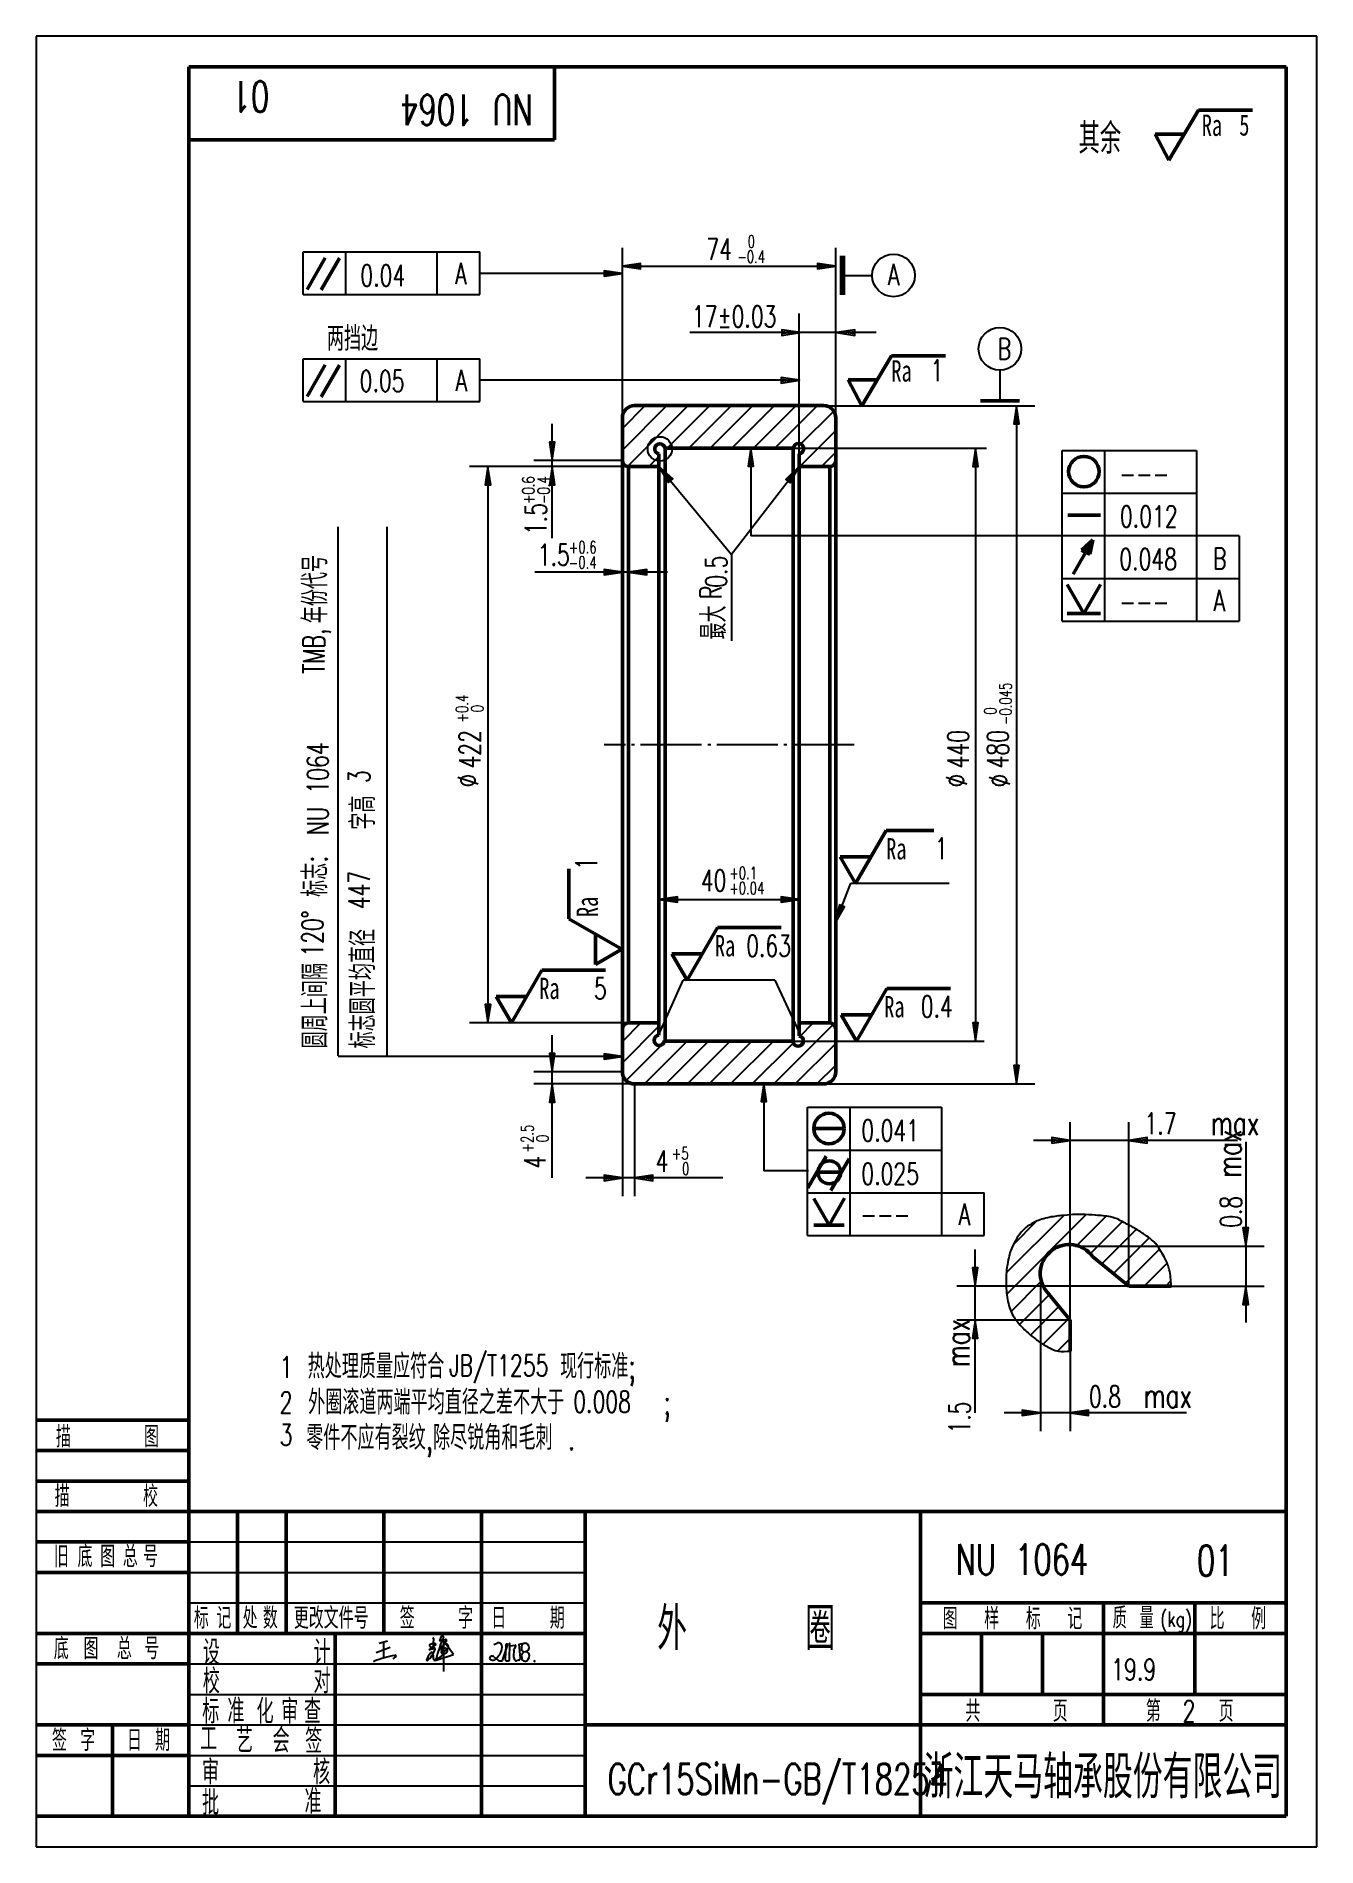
# Model space of a CAD drawing. Extents: x 0 to 210, y 0 to 297.
import ezdxf
from ezdxf.enums import TextEntityAlignment as Align

# ---------------------------------------------------------------- set-up
doc = ezdxf.new("R2010")
doc.units = 0
doc.header["$MEASUREMENT"] = 0
doc.linetypes.add('CENTER', pattern=[12.5, 10, -1, 0.5, -1])
doc.layers.get('0').update_dxf_attribs({"linetype": 'CONTINUOUS'})
doc.layers.get('DEFPOINTS').update_dxf_attribs({"linetype": 'CONTINUOUS'})
doc.layers.add('1', color=7, linetype='CONTINUOUS', lineweight=50)
doc.layers.add('粗实线', color=7, linetype='CONTINUOUS', lineweight=50)
for name, color, linetype in [('2', 7, 'CONTINUOUS'), ('3', 7, 'CENTER'), ('90', 7, 'CONTINUOUS'), ('文字', 7, 'CONTINUOUS')]:
    doc.layers.add(name, color=color, linetype=linetype)
doc.styles.add('HZ', font='txt.shx', dxfattribs={"width": 0.7, "bigfont": 'HZTXT.shx'})
doc.dimstyles.get("Standard").update_dxf_attribs({"dimtxt": 0.18, "dimasz": 0.18, "dimexe": 0.18, "dimexo": 0.0625, "dimgap": 0.09, "dimtad": 0, "dimtih": 1, "dimtoh": 1, "dimdec": 4, "dimzin": 0, "dimdsep": 46, "dimtxsty": 'Standard', "dimcen": 0.09, "dimadec": 0, "dimazin": 0, "dimtfac": 1, "dimtdec": 4, "dimtofl": 0, "dimtmove": 0, "dimatfit": 3, "dimfxl": 0, "dimtolj": 1, "dimtzin": 0, "dimarcsym": 0})

# ---------------------------------------------------------------- blocks, each defined once
blk = doc.blocks.new('BLK', base_point=(1, 0))
for points in [[(0, 0), (1, 0), (0, 0.15), (0, -0.15), (1, 0)], [(0, 0.07), (0.5, 0), (0, -0.07)]]:
    blk.add_lwpolyline(points)
blk = doc.blocks.new('*D3')
at = {"color": 0, "linetype": 'ByBlock'}
for p, q in [((96.12, 234.4), (96.12, 262.27)), ((131.12, 234.4), (131.12, 262.27)), ((99.12, 259.27), (128.12, 259.27))]:
    blk.add_line(p, q, dxfattribs=at)
at = {"layer": 'DEFPOINTS', "color": 0, "linetype": 'ByBlock'}
for p in [(131.12, 259.27), (96.12, 234.4), (131.12, 234.4)]:
    blk.add_point(p, dxfattribs=at)
at = {"color": 0, "linetype": 'ByBlock', "xscale": 3, "yscale": 3, "zscale": 3, "rotation": 180}
blk.add_blockref('BLK', (96.12, 259.27), dxfattribs=at)
at = {"color": 0, "linetype": 'ByBlock', "xscale": 3, "yscale": 3, "zscale": 3}
blk.add_blockref('BLK', (131.12, 259.27), dxfattribs=at)
blk = doc.blocks.new('*D2')
at = {"color": 0, "linetype": 'ByBlock'}
for p, q in [((129.12, 249.78), (163.75, 249.78)), ((160.75, 246.78), (160.75, 141.52)), ((129.12, 138.52), (163.75, 138.52))]:
    blk.add_line(p, q, dxfattribs=at)
at = {"layer": 'DEFPOINTS', "color": 0, "linetype": 'ByBlock'}
for p in [(129.12, 249.78), (129.12, 138.52), (160.75, 138.52)]:
    blk.add_point(p, dxfattribs=at)
at = {"color": 0, "linetype": 'ByBlock', "xscale": 3, "yscale": 3, "zscale": 3}
for p, rotation in [((160.75, 249.78), 90), ((160.75, 138.52), 270)]:
    blk.add_blockref('BLK', p, dxfattribs=dict(at, rotation=rotation))
blk = doc.blocks.new('*X1')
at = {"color": 0}
for p, q in [((164.7, 108.14), (174.15, 117.58)), ((164.76, 104.65), (177.82, 117.71)), ((165.91, 112.88), (169.67, 116.64)), ((176.26, 112.62), (181.09, 117.45)), ((178.47, 111.3), (183.74, 116.56)), ((180.34, 109.63), (186.03, 115.32)), ((182.28, 108.04), (188.14, 113.89)), ((184.23, 106.45), (189.82, 112.03)), ((187.31, 105.99), (191.09, 109.77)), ((165.47, 101.83), (170.43, 106.79)), ((166.86, 99.69), (171.74, 104.56)), ((190.84, 105.99), (191.69, 106.84)), ((168.67, 97.96), (173.34, 102.63)), ((170.72, 96.47), (174.94, 100.69)), ((173.11, 95.33), (175.18, 97.4))]:
    blk.add_line(p, q, dxfattribs=at)
blk = doc.blocks.new('*D28')
at = {"layer": '2', "color": 0, "lineweight": -2}
blk.add_line((154.04, 226.4), (154.04, 135.14), dxfattribs=at)
at = {"layer": 'DEFPOINTS', "color": 0}
for p in [(124.12, 229.4), (124.12, 132.14), (154.04, 132.14)]:
    blk.add_point(p, dxfattribs=at)
at = {"layer": '2', "color": 0, "lineweight": -2, "xscale": 3, "yscale": 3, "zscale": 3}
for p, rotation in [((154.04, 229.4), 90), ((154.04, 132.14), 270)]:
    blk.add_blockref('BLK', p, dxfattribs=dict(at, rotation=rotation))
blk = doc.blocks.new('*D5')
at = {"color": 0, "linetype": 'ByBlock'}
for p, q in [((97.12, 226.4), (71.08, 226.4)), ((74.08, 223.4), (74.08, 138.14)), ((97.12, 135.14), (71.08, 135.14))]:
    blk.add_line(p, q, dxfattribs=at)
at = {"layer": 'DEFPOINTS', "color": 0, "linetype": 'ByBlock'}
for p in [(97.12, 226.4), (74.08, 135.14), (97.12, 135.14)]:
    blk.add_point(p, dxfattribs=at)
at = {"color": 0, "linetype": 'ByBlock', "xscale": 3, "yscale": 3, "zscale": 3}
for p, rotation in [((74.08, 226.4), 90), ((74.08, 135.14), 270)]:
    blk.add_blockref('BLK', p, dxfattribs=dict(at, rotation=rotation))
blk = doc.blocks.new('*D10')
at = {"layer": '2', "color": 0, "lineweight": -2}
blk.add_line((105.14, 155.38), (122.17, 155.38), dxfattribs=at)
at = {"layer": 'DEFPOINTS', "color": 0}
for p in [(125.17, 155.38), (102.14, 153.93), (125.17, 153.93)]:
    blk.add_point(p, dxfattribs=at)
at = {"layer": '2', "color": 0, "lineweight": -2, "xscale": 3, "yscale": 3, "zscale": 3, "rotation": 180}
blk.add_blockref('BLK', (102.14, 155.38), dxfattribs=at)
at = {"layer": '2', "color": 0, "lineweight": -2, "xscale": 3, "yscale": 3, "zscale": 3}
blk.add_blockref('BLK', (125.17, 155.38), dxfattribs=at)

msp = doc.modelspace()

# ---------------------------------------------------------------- linework, layer by layer
for p, q in [((124.11828, 229.39815), (155.81318, 229.39815)), ((124.11828, 132.13596), (155.46732, 132.13596)), ((55.75446, 31.89466), (58.04083, 32.72955)), ((56.25239, 33.37518), (57.60787, 33.76308)), ((56.94099, 33.57224), (56.96532, 30.95128)), ((65.53326, 33.18976), (64.38089, 32.29034)), ((65.01744, 32.52068), (64.52356, 32.91555)), ((65.16933, 34.16753), (65.01744, 32.52068)), ((66.34515, 34.40493), (66.10761, 33.77582)), ((66.10761, 33.77582), (66.34515, 33.83517)), ((67.29346, 33.83766), (66.34941, 32.41102)), ((68.40533, 31.56377), (66.77183, 33.77143)), ((66.77183, 33.77143), (66.77379, 32.36935)), ((67.21856, 33.74698), (67.21856, 33.74698)), ((75.03202, 33.16935), (75.57424, 33.38611)), ((76.4583, 30.57732), (77.33584, 33.2084)), ((77.01955, 33.02302), (76.89179, 30.77946)), ((77.01955, 32.9683), (77.11081, 33.22366)), ((77.0743, 33.13246), (77.01955, 33.02302)), ((77.33584, 33.2084), (77.18958, 33.25712)), ((77.54883, 33.29662), (77.54883, 33.07774)), ((77.54883, 33.07774), (77.65834, 32.9683)), ((77.64009, 30.7065), (77.69484, 33.3331)), ((77.65834, 32.9683), (78.55264, 33.09598)), ((78.57089, 32.84061), (78.35188, 32.49405)), ((79.19143, 33.2419), (80.06259, 33.41622)), ((79.39219, 30.96186), (79.19143, 33.2419)), ((25, 30), (89.99995, 30)), ((55.30931, 30.40653), (55.44544, 30.45624)), ((58.97862, 31.2053), (58.50107, 30.8341)), ((64.38089, 32.29034), (65.24791, 32.60843)), ((65.74437, 30.64172), (68.40533, 31.56377)), ((66.34941, 32.41102), (66.28185, 32.37726)), ((66.77379, 32.36935), (66.77272, 28.73591)), ((78.29713, 32.2022), (78.27887, 31.32667)), ((79.26443, 30.72474), (79.39219, 30.96186)), ((81.54582, 30.56057), (81.81958, 30.39641)), ((25, 25), (89.99995, 25)), ((25, 20), (89.99995, 20)), ((25, 15), (89.99995, 15)), ((25, 10), (89.99995, 10))]:
    msp.add_line(p, q)
for centre, radius, start, end in [((64.61478, 33.02963), 0.14607, 108.9005078, 231.3566021), ((65.93555, 29.17209), 4.22345, 98.0146679, 108.9005078), ((65.01256, 34.14423), 0.15849, 8.4525573, 84.1442321), ((65.36952, 33.19213), 0.16376, 359.1714359, 98.0146679), ((84.67697, 26.42675), 19.57483, 155.9855785, 167.0616906), ((67.58282, 31.4302), 1.84234, 97.9202994, 142.0603178), ((66.61833, 34.28177), 0.29965, 104.5678325, 155.7329048), ((65.78256, 36.77973), 2.99782, 280.8166613, 287.7523891), ((66.6425, 34.44382), 0.16213, 341.7540804, 127.8769993), ((66.33086, 36.48048), 2.58187, 278.1438691, 288.0077035), ((67.15209, 33.87905), 0.14785, 296.7181922, 98.9713927), ((67.18088, 32.83141), 0.44869, 315.4460481, 70.7292572), ((75.83847, 32.91078), 0.54383, 16.1691007, 119.0694681), ((74.43716, 32.74554), 1.94953, 332.460007, 9.3488615), ((77.16013, 33.16872), 0.09318, 71.5750642, 202.902758), ((77.5646, 33.33229), 0.039, 246.154342, 1.1941956), ((77.64921, 33.33406), 0.04564, 358.8058044, 181.1941956), ((78.56223, 33.02883), 0.06783, 339.2267202, 98.1253977), ((80.61717, 32.24933), 2.12999, 159.2267202, 163.8830539), ((80.371, 32.66951), 0.81759, 126.6989745, 245.1596607), ((80.18718, 32.57155), 0.81279, 70.3740262, 112.022584), ((80.06105, 32.65405), 0.79113, 341.2844619, 59.7018298), ((63.55492, 8.1393), 23.74467, 101.5909492, 109.9700076), ((58.87394, 31.29512), 0.13793, 319.371577, 130.6622652), ((66.4034, 30.08262), 2.42292, 137.0124048, 164.1275062), ((63.71499, 30.67142), 0.36541, 348.9199235, 11.6616905), ((64.13681, 30.60012), 0.06322, 179.0259282, 317.3946354), ((61.34162, 33.81614), 4.3238, 311.0887327, 341.1893868), ((64.84242, 31.60813), 0.24637, 50.3483882, 149.0956111), ((62.58744, 30.89555), 2.57541, 357.3547718, 20.5080306), ((65.47605, 30.82504), 0.31961, 188.7008982, 224.456308), ((65.29933, 32.46829), 0.14927, 25.1165159, 110.1466896), ((65.35815, 30.70936), 0.15444, 224.456308, 309.5217625), ((65.3175, 32.47681), 0.1292, 334.8834841, 25.1165159), ((65.1786, 30.92701), 0.4366, 309.5217625, 344.3994333), ((78.74901, 13.09848), 21.95004, 121.6827134, 126.7739565), ((65.70067, 30.74615), 0.11321, 215.420078, 292.7068906), ((66.22686, 32.4873), 0.12301, 142.0603178, 296.5518119), ((66.95664, 31.88406), 0.55875, 146.2303749, 188.9941729), ((66.5592, 31.90075), 0.18621, 213.9675398, 354.8577194), ((67.06243, 31.94319), 0.62325, 92.3396666, 156.205066), ((42.34626, 61.80943), 38.611, 309.1906386, 310.6533732), ((67.01367, 32.14482), 0.42174, 299.3725836, 86.8302727), ((74.72877, 30.83383), 0.43642, 39.2816282, 162.217783), ((74.71849, 31.05726), 0.41519, 192.5394353, 247.1048652), ((74.85837, 31.38848), 0.77474, 247.1048652, 312.8995645), ((77.02102, 33.08485), 2.77837, 225.2955946, 244.4912331), ((72.80782, 33.59516), 3.78708, 312.8995645, 332.460007), ((76.14141, 31.02444), 0.54802, 234.6730877, 305.3269123), ((77.17444, 30.76336), 0.28311, 176.7408638, 283.0907307), ((62.69795, 93.018), 64.19874, 283.0907307, 283.3751901), ((77.52048, 30.6798), 0.12255, 283.3751901, 12.5835602), ((79.63161, 31.29847), 1.35303, 178.8058266, 208.5522016), ((78.69184, 32.27921), 0.40216, 147.7091488, 191.0392829), ((78.68292, 30.78225), 0.27298, 208.5522016, 288.9694749), ((79.42965, 28.60981), 2.02421, 97.8002648, 108.9694749), ((79.13754, 30.74219), 0.12809, 277.8002648, 352.1658628), ((80.29128, 31.29024), 0.68974, 41.1882349, 195.3508845), ((80.14678, 30.98417), 0.53508, 166.6584756, 240.3898405), ((80.18718, 31.27245), 0.81279, 247.977416, 289.6259738), ((79.51548, 33.58359), 1.75416, 293.5900447, 317.5757868), ((79.81541, 31.35765), 1.06748, 307.1571451, 21.2451227)]:
    msp.add_arc(centre, radius, start, end)
at = {"layer": '1'}
for p, q in [((25, 292), (25, 5)), ((205, 292), (25, 292)), ((85, 280), (85, 292)), ((205, 5), (205, 292)), ((25, 280), (85, 280)), ((44.41001, 255.43175), (47.41001, 260.6279)), ((46.71947, 255.3914), (49.71947, 260.58755)), ((132.0597, 260.96522), (132.0597, 254.56522)), ((132.3597, 260.96522), (132.3597, 254.56522)), ((44.41001, 237.88141), (47.41001, 243.07756)), ((46.71947, 237.84106), (49.71947, 243.03721)), ((98.11828, 236.39815), (129.11828, 236.39815)), ((154.86142, 237.19623), (161.26142, 237.19623)), ((96.11828, 234.39815), (96.11828, 127.13596)), ((131.11828, 127.13596), (131.11828, 234.39815)), ((124.11828, 229.39815), (103.11828, 229.39815)), ((103.11828, 132.13596), (103.11828, 229.39815)), ((124.11828, 132.13596), (124.11828, 229.39815)), ((97.11828, 226.39815), (102.11828, 226.39815)), ((97.11828, 226.39815), (97.11828, 135.13596)), ((102.11828, 228.47387), (102.11828, 133.13596)), ((125.11828, 228.50838), (125.11828, 133.01574)), ((130.11828, 226.39815), (125.11828, 226.39815)), ((130.11828, 226.39815), (130.11828, 135.13596)), ((169.42305, 225.57584), (169.42305, 225.57584)), ((169.15284, 218.40915), (174.51205, 218.40915)), ((170.03854, 208.77612), (173.28854, 214.40529)), ((173.28854, 214.40529), (171.40309, 212.70553)), ((173.28854, 214.40529), (172.7857, 212.04671)), ((171.40309, 212.70553), (172.7857, 212.04671)), ((172.68061, 213.38711), (171.82494, 212.54712)), ((172.71064, 213.42285), (172.45544, 212.2433)), ((170.03854, 208.77612), (170.03854, 208.77612)), ((171.79776, 202.27654), (169.04776, 207.03968)), ((171.79776, 202.27654), (174.54776, 207.03968)), ((169.04776, 202.27654), (174.54776, 202.27654)), ((97.11828, 135.13596), (102.11828, 135.13596)), ((130.11828, 135.13596), (125.11828, 135.13596)), ((124.11828, 132.13596), (103.11828, 132.13596)), ((98.11828, 125.13596), (129.11828, 125.13596)), ((127.46681, 117.83033), (132.46681, 117.83033)), ((127.618, 117.83033), (127.618, 117.83033)), ((126.55452, 108.09469), (129.55452, 113.29084)), ((130.33513, 107.67902), (133.33513, 112.87517)), ((128.2635, 110.66365), (132.00144, 110.66365)), ((130.0096, 101.99571), (127.5096, 106.32584)), ((130.0096, 101.99571), (132.55253, 106.40019)), ((127.54016, 101.99571), (132.47904, 101.99571)), ((179.17467, 91.97831), (173.22894, 96.83612)), ((169.56854, 86.38369), (165.56898, 91.2271)), ((179.17467, 91.97831), (186.10115, 91.97831)), ((169.56854, 81.31776), (169.56854, 86.4113)), ((0, 70), (25, 70)), ((0, 65), (25, 65)), ((0, 60), (25, 60)), ((0, 55), (25, 55)), ((25, 55), (205, 55)), ((33, 55), (33, 35)), ((41, 55), (41, 35)), ((57, 55), (57, 35)), ((73, 55), (73, 35)), ((89.99995, 55), (89.99995, 5)), ((145, 55), (145, 5)), ((0, 50), (25, 50)), ((0, 45), (25, 45)), ((145, 40), (205, 40)), ((175, 40), (175, 20)), ((190, 40), (190, 25)), ((0, 35), (25, 35)), ((145, 35), (205, 35)), ((155, 35), (155, 25)), ((165, 35), (165, 25)), ((0, 30), (25, 30)), ((145, 25), (205, 25)), ((0, 20), (25, 20)), ((12.5, 20), (12.5, 5)), ((89.99995, 20), (145, 20)), ((145, 20), (205, 20)), ((0, 15), (25, 15)), ((0, 5), (205, 5))]:
    msp.add_line(p, q, dxfattribs=at)
for centre, radius in [((171.80993, 225.57584), 2.5), ((130.00487, 117.83033), 2.5), ((130.07243, 110.63684), 1.87837)]:
    msp.add_circle(centre, radius, dxfattribs=at)
for centre, radius, start, end in [((98.11828, 234.39815), 2, 90, 180), ((129.11828, 234.39815), 2, 360, 90), ((102.2752, 229.3072), 0.84797, 6.1570829, 259.9462514), ((125.02131, 229.35079), 0.84797, 276.1570829, 176.9060508), ((97.11828, 227.39815), 1, 180, 270), ((130.11828, 227.39815), 1, 270, 0), ((97.11828, 134.13596), 1, 90, 180), ((130.11828, 134.13596), 1, 0, 90), ((102.16405, 132.28923), 0.84797, 93.0939492, 353.8429171), ((124.96502, 132.18173), 0.84797, 183.0939492, 79.5870884), ((98.11828, 127.13596), 2, 180, 270), ((129.11828, 127.13596), 2, 270, 0), ((169.39896, 94.03161), 4.747, 36.2135102, 216.2135102)]:
    msp.add_arc(centre, radius, start, end, dxfattribs=at)
at = {"layer": '2'}
for p, q in [((0, 297), (0, 0)), ((210, 297), (0, 297)), ((210, 0), (210, 297)), ((43.76214, 261.64077), (72.76214, 261.64077)), ((43.76214, 254.64077), (43.76214, 261.64077)), ((50.76214, 254.64077), (50.76214, 261.64077)), ((65.76214, 254.64077), (65.76214, 261.64077)), ((72.76214, 254.64077), (72.76214, 261.64077)), ((93.15051, 258.09008), (72.76214, 258.09008)), ((132.0597, 257.76522), (137.0597, 257.76522)), ((43.76214, 254.64077), (72.76214, 254.64077)), ((125.11828, 228.50838), (125.11828, 251.50838)), ((43.76214, 237.09043), (43.76214, 244.09043)), ((43.76214, 244.09043), (72.76214, 244.09043)), ((50.76214, 237.09043), (50.76214, 244.09043)), ((65.76214, 237.09043), (65.76214, 244.09043)), ((72.76214, 237.09043), (72.76214, 244.09043)), ((158.06142, 237.19623), (158.06142, 242.19623)), ((122.18331, 240.55761), (72.76214, 240.55761)), ((43.76214, 237.09043), (72.76214, 237.09043)), ((96.11828, 229.11797), (103.39846, 236.39815)), ((96.11828, 232.65351), (99.86293, 236.39815)), ((96.94851, 226.41266), (106.93399, 236.39815)), ((103.46953, 229.39815), (110.46953, 236.39815)), ((107.00506, 229.39815), (114.00506, 236.39815)), ((110.54059, 229.39815), (117.54059, 236.39815)), ((114.07613, 229.39815), (121.07613, 236.39815)), ((117.61166, 229.39815), (124.61166, 236.39815)), ((121.1472, 229.39815), (128.1472, 236.39815)), ((125.39605, 230.11147), (130.78627, 235.50169)), ((125.21826, 226.39815), (131.15472, 232.33461)), ((128.7538, 226.39815), (131.12169, 228.76604)), ((168.26715, 201.04337), (168.26715, 229.04337)), ((168.26715, 229.04337), (190.26715, 229.04337)), ((175.26715, 201.04337), (175.26715, 229.04337)), ((190.26715, 229.04337), (190.26715, 201.04337)), ((100.46953, 226.39815), (102.11828, 228.0469)), ((117.19704, 226.47778), (117.19704, 215.04337)), ((104.02773, 224.08427), (114.02955, 211.96402)), ((123.29065, 224.01912), (114.02955, 211.96402)), ((168.26715, 222.04337), (190.26715, 222.04337)), ((49.50888, 129.76885), (49.50888, 216.50185)), ((57.56774, 129.76885), (57.56774, 216.50185)), ((197.26715, 215.04337), (117.19704, 215.04337)), ((197.26715, 215.04337), (197.26715, 201.04337)), ((114.02955, 211.96402), (114.02955, 197.82724)), ((168.26715, 208.04337), (197.26715, 208.04337)), ((168.26715, 201.04337), (197.26715, 201.04337)), ((69.13552, 175.44335), (72.49546, 174.37751)), ((149.23788, 175.44335), (152.59782, 174.37751)), ((156.29186, 175.44335), (159.6518, 174.37751)), ((102.20026, 133.4854), (106.11828, 142.13596)), ((121.11828, 142.13596), (106.11828, 142.13596)), ((121.11828, 142.13596), (125.11828, 133.59956)), ((96.11828, 132.12302), (99.13123, 135.13596)), ((96.11828, 128.58749), (102.11828, 134.58749)), ((120.95103, 125.13596), (130.7368, 134.92173)), ((125.25728, 132.97775), (127.4155, 135.13596)), ((96.7467, 125.68037), (103.20229, 132.13596)), ((99.73783, 125.13596), (106.73783, 132.13596)), ((103.27336, 125.13596), (110.27336, 132.13596)), ((106.80889, 125.13596), (113.80889, 132.13596)), ((110.34443, 125.13596), (117.34443, 132.13596)), ((113.87996, 125.13596), (120.87996, 132.13596)), ((117.4155, 125.13596), (124.169, 131.88947)), ((124.48656, 125.13596), (131.08781, 131.73721)), ((93.11828, 129.63596), (49.50888, 129.63596)), ((128.0221, 125.13596), (131.05735, 128.17122)), ((119.32871, 122.24723), (119.32871, 110.89598)), ((126.46209, 100.29787), (126.46209, 121.29787)), ((126.46209, 121.29787), (148.46209, 121.29787)), ((133.46209, 100.29787), (133.46209, 121.29787)), ((148.46209, 121.29787), (148.46209, 100.29787)), ((126.46209, 114.29787), (148.46209, 114.29787)), ((126.62444, 110.89598), (119.32871, 110.89598)), ((126.46209, 107.29787), (155.46209, 107.29787)), ((155.46209, 100.29787), (155.46209, 107.29787)), ((126.46209, 100.29787), (155.46209, 100.29787)), ((25, 50), (89.99995, 50)), ((25, 45), (89.99995, 45)), ((25, 40), (89.99995, 40)), ((0, 0), (210, 0))]:
    msp.add_line(p, q, dxfattribs=at)
at = {"layer": '2', "linetype": 'ByBlock'}
for p, q in [((137.74818, 248.37432), (107.17687, 248.37432)), ((84.62076, 214.68057), (84.62076, 233.39815)), ((96.11828, 227.39815), (81.62076, 227.39815)), ((103.51152, 209.07371), (81.76922, 209.07371)), ((84.59764, 109.71643), (84.59764, 133.13596)), ((96.11828, 127.13596), (81.59764, 127.13596)), ((98.11828, 125.13596), (81.59764, 125.13596)), ((96.11828, 127.13596), (96.11828, 106.71643)), ((98.11828, 125.13596), (98.11828, 106.71643)), ((169.56854, 86.38369), (169.56854, 118.88285)), ((179.17467, 91.97831), (179.17467, 118.88285)), ((196.98895, 115.88285), (163.56854, 115.88285)), ((198.35077, 115.61647), (198.35077, 85.97831)), ((112.60343, 109.71643), (90.11828, 109.71643)), ((170.42884, 98.52854), (201.35077, 98.52854)), ((153.97592, 71.18432), (153.97592, 97.97831)), ((164.71085, 94.18549), (164.71085, 68.18418)), ((179.17467, 91.97831), (150.97592, 91.97831)), ((186.10115, 91.97831), (201.35077, 91.97831)), ((169.56854, 86.4113), (150.97592, 86.4113)), ((169.56854, 81.31776), (169.56854, 68.18432)), ((188.61284, 71.18418), (158.71085, 71.18418))]:
    msp.add_line(p, q, dxfattribs=at)
at = {"layer": '2'}
for points in [[(70.81549, 174.12231, 0.065754283), (71.28569, 174.18441, 0.078428939), (71.64956, 174.34655, 0.107173813), (71.93273, 174.63191, 0.166135476), (71.99504, 174.88791, 0.142966599), (71.91514, 175.16164, 0.107173813), (71.64956, 175.42927, 0.078428939), (71.28569, 175.59141, 0.065754283), (70.81549, 175.65351, 0.065754283), (70.34529, 175.59141, 0.078428939), (69.98142, 175.42927, 0.107173813), (69.71584, 175.16164, 0.142966599), (69.63594, 174.88791, 0.142966599), (69.71584, 174.61419, 0.107173813), (69.98142, 174.34655, 0.078428939), (70.34529, 174.18441, 0.065754283)], [(150.91785, 174.12231, 0.065754283), (151.38805, 174.18441, 0.078428939), (151.75192, 174.34655, 0.107173813), (152.0351, 174.63191, 0.166135476), (152.09741, 174.88791, 0.142966599), (152.01751, 175.16164, 0.107173813), (151.75192, 175.42927, 0.078428939), (151.38805, 175.59141, 0.065754283), (150.91785, 175.65351, 0.065754283), (150.44765, 175.59141, 0.078428939), (150.08378, 175.42927, 0.107173813), (149.8182, 175.16164, 0.142966599), (149.7383, 174.88791, 0.142966599), (149.8182, 174.61419, 0.107173813), (150.08378, 174.34655, 0.078428939), (150.44765, 174.18441, 0.065754283)], [(157.97183, 174.12231, 0.065754283), (158.44203, 174.18441, 0.078428939), (158.8059, 174.34655, 0.107173813), (159.08907, 174.63191, 0.166135476), (159.15138, 174.88791, 0.142966599), (159.07148, 175.16164, 0.107173813), (158.8059, 175.42927, 0.078428939), (158.44203, 175.59141, 0.065754283), (157.97183, 175.65351, 0.065754283), (157.50163, 175.59141, 0.078428939), (157.13776, 175.42927, 0.107173813), (156.87218, 175.16164, 0.142966599), (156.79227, 174.88791, 0.142966599), (156.87218, 174.61419, 0.107173813), (157.13776, 174.34655, 0.078428939), (157.50163, 174.18441, 0.065754283)]]:
    msp.add_lwpolyline(points, format="xyb", close=True, dxfattribs=at)
msp.add_lwpolyline([(186.10115, 92.04099, 0.053481246), (185.81672, 94.67815, 0.074803028), (185.1404, 96.45538, 0.020211567), (183.7003, 98.78656, 0.070899696), (183.17385, 99.36852, 0.019345509), (182.11148, 100.18489, 0.014783453), (180.65187, 101.15573, 0.014422612), (179.64816, 101.74184, 0.007148996), (177.57446, 102.8357, 0.070029747), (176.18947, 103.31205, 0.040843204), (173.70141, 103.58632), (173.70141, 103.58632, 0.017613624), (171.46619, 103.72988, 0.026791635), (169.9935, 103.69355, 0.004786715), (168.11289, 103.52801, 0.008577527), (167.0662, 103.4076, 0.04840164), (164.61379, 102.83749, 0.063273666), (162.87791, 101.99571, 0.059131885), (161.79392, 101.09002, 0.052825876), (160.83631, 99.83319, 0.027104101), (160.0473, 98.35873, 0.039968029), (159.65038, 97.29537, 0.025158553), (159.33063, 95.91138, 0.020512796), (159.09494, 94.18563, 0.023681576), (159.03994, 93.025, 0.014927689), (159.09494, 91.18313, 0.064644619), (159.61836, 88.44405, 0.078357586), (160.67118, 86.39342, 0.037966252), (161.6288, 85.27164, 0.025014202), (163.28323, 83.76623, 0.027654696), (164.82419, 82.63571, 0.025721375), (166.60084, 81.60372, 0.094968944), (167.622, 81.30407, 0.051593671), (169.56854, 81.31776)], format="xyb", dxfattribs=at)
for centre, radius in [((140.58541, 257.76838), 3.5), ((158.04538, 245.70976), 3.5), ((102.2752, 229.3072), 2)]:
    msp.add_circle(centre, radius, dxfattribs=at)
at = {"layer": '3'}
msp.add_line((134.11828, 180.76706), (93.11828, 180.76706), dxfattribs=at)
at = {"layer": '粗实线', "color": 7}
for p, q in [((185.73929, 276.65493), (190.62482, 284.86199)), ((185.73929, 276.65493), (183.50115, 280.95185)), ((183.50179, 280.95061), (188.29644, 280.95061)), ((135.37207, 236.35331), (140.2576, 244.56036)), ((135.37207, 236.35331), (133.13392, 240.65022)), ((133.13457, 240.64898), (137.92922, 240.64898))]:
    msp.add_line(p, q, dxfattribs=at)
at = {"layer": '粗实线'}
for p, q in [((190.62482, 284.86199), (199.47042, 284.86199)), ((140.2576, 244.56036), (149.1032, 244.56036)), ((134.36223, 158.03182), (139.36223, 166.69207)), ((139.36223, 166.69207), (147.19138, 166.69207)), ((87.36313, 152.22743), (87.36313, 160.40608)), ((134.36223, 158.03182), (131.86223, 162.36194)), ((131.86223, 162.36194), (136.86223, 162.36194)), ((96.02338, 147.22743), (87.36313, 152.22743)), ((91.69325, 144.72743), (91.69325, 149.72743)), ((106.73783, 142.13596), (111.73783, 150.79622)), ((111.73783, 150.79622), (122.18796, 150.79622)), ((96.02338, 147.22743), (91.69325, 144.72743)), ((104.23783, 146.46609), (109.23783, 146.46609)), ((106.73783, 142.13596), (104.23783, 146.46609)), ((77.93194, 135.13596), (82.93194, 143.79622)), ((82.93194, 143.79622), (93.38207, 143.79622)), ((134.5032, 132.13596), (139.5032, 140.79622)), ((139.5032, 140.79622), (149.95334, 140.79622)), ((77.93194, 135.13596), (75.43194, 139.46609)), ((75.43194, 139.46609), (80.43194, 139.46609)), ((134.5032, 132.13596), (132.0032, 136.46609)), ((132.0032, 136.46609), (137.0032, 136.46609))]:
    msp.add_line(p, q, dxfattribs=at)
at = {"layer": '粗实线', "lineweight": 50}
for p, q in [((25, 35), (89.99995, 35)), ((48.99995, 5), (48.99995, 35)), ((73, 5), (73, 35))]:
    msp.add_line(p, q, dxfattribs=at)

# ---------------------------------------------------------------- block references
at = {"layer": '2', "xscale": 3, "yscale": 3, "zscale": 3}
for p, rotation in [((96.15051, 258.09008), 360), ((125.18331, 240.55761), 360), ((117.19704, 229.47778), 90), ((102.11828, 226.39815), 129.5299781792811), ((125.11828, 226.39815), 52.46744630230879), ((119.32871, 125.24723), 450)]:
    msp.add_blockref('BLK', p, dxfattribs=dict(at, rotation=rotation))
at = {"layer": '2', "linetype": 'ByBlock', "xscale": 3, "yscale": 3, "zscale": 3}
for p in [(125.25339, 248.37432), (96.11828, 209.07371), (169.56854, 115.88285), (96.11828, 109.71643), (164.71085, 71.18418)]:
    msp.add_blockref('BLK', p, dxfattribs=at)
for p, rotation in [((131.2568, 248.37432), 180), ((84.62076, 227.39815), 270), ((84.62076, 226.39815), 90), ((97.11828, 209.07371), 180), ((84.59764, 127.13596), 270), ((84.59764, 125.13596), 90), ((179.17467, 115.88285), 180), ((98.11828, 109.71643), 180), ((198.35077, 98.52854), 270), ((153.97592, 91.97831), 270), ((198.35077, 91.97831), 90), ((153.97592, 86.4113), 90), ((169.56854, 71.18432), 180)]:
    msp.add_blockref('BLK', p, dxfattribs=dict(at, rotation=rotation))
at = {"layer": '2', "xscale": 3, "yscale": 3, "zscale": 3}
msp.add_blockref('BLK', (96.11828, 129.63596), dxfattribs=at)
at = {"layer": '2'}
msp.add_blockref('*X1', (-5.61441, -14.01168), dxfattribs=at)

# ---------------------------------------------------------------- texts
at = {"width": 0.7}
for s, p in [('Ra', (191.14318, 280.65638)), ('5', (197.29091, 280.69551)), ('Ra', (140.23777, 240.35275)), ('Ra', (139.38657, 161.9624)), ('Ra', (111.29985, 146.06654)), ('Ra', (82.49397, 139.06654)), ('Ra', (139.06523, 136.06654))]:
    msp.add_text(s, height=3.5, dxfattribs=at).set_placement(p)
msp.add_text('Ra', height=3.5, rotation=90, dxfattribs=at).set_placement((92.10095, 152.50932))
at = {"layer": '2', "style": 'HZ', "width": 0.7}
for s, height, rotation, p in [('01', 5, 180, (38.22002, 289.60098)), ('圆周上间隔    标志:              年份代号      ', 4, 90, (47.73749, 130.96628)), ('R', 3.5, 90, (112.36709, 204.65606)), ('最大', 4, 90, (113.12572, 198.02326)), ('TMB,', 3.5, 90, (47.27207, 192.39494)), ('标志圆平均直径      字高', 4, 90, (55.57364, 130.96628)), ('120%%d', 3.5, 90, (47.05957, 146.02317)), ('max', 4, 90, (197.61342, 109.73112)), ('max', 4, 90, (153.07209, 78.66983))]:
    msp.add_text(s, height=height, rotation=rotation, dxfattribs=at).set_placement(p)
at = {"layer": '2', "style": 'HZ'}
for s, height, width, p in [('其余', 4.998, 0.7, (170.92634, 277.72923, 3.57)), ('A', 3.5, 0.7, (68.68171, 256.32074)), ('A', 3.5, 0.7, (139.65468, 256.1599)), ('两挡边', 4, 0.7, (47.67744, 245.40093)), ('B', 3.5, 0.7, (157.64524, 243.96789)), ('A', 3.5, 0.7, (68.76901, 238.78828)), ('B', 3.5, 0.7, (192.99156, 209.55046)), ('A', 3.5, 0.7, (193.06662, 202.66972)), ('max', 4, 0.7, (192.6544, 116.72627)), ('A', 3.5, 0.7, (151.2738, 101.99571)), ('1', 3.5, 0.7, (39.93249, 76.92823)), ('热处理质量应符合       现行标准;', 4, 0.7, (44.5155, 76.81082)), ('JB/T1255', 3.5, 0.7, (67.72478, 77.22285)), ('2', 3.5, 0.7, (39.93249, 71.12476)), ('外圈滚道两端平均直径之差不大于      ;', 4, 0.7, (44.5941, 70.91509)), ('max', 4, 0.7, (181.61599, 72.01644)), ('描', 3.5, 0.7, (3.22753, 65.50101)), ('图', 3.5, 0.7, (17.66888, 65.50101)), ('3', 3.5, 0.7, (39.93249, 65.82861)), ('描', 3.5, 0.7, (3.03238, 55.74288)), ('校', 3.5, 0.7, (17.51876, 55.74288)), ('旧', 3.5, 0.7, (2.88226, 45.85964)), ('底', 3.5, 0.7, (6.78533, 45.85964)), ('图', 3.5, 0.7, (10.49324, 45.85964)), ('总', 3.5, 0.7, (14.20115, 45.85964)), ('号', 3.5, 0.7, (17.51876, 45.85964)), ('01', 5, 0.7, (190.34949, 44.44775)), ('标', 3.5, 0.7, (25.8503, 35.76194)), ('记', 3.5, 0.7, (29.55821, 35.76194)), ('处', 3.5, 0.7, (33.85158, 35.76194)), ('数', 3.5, 0.7, (37.16919, 35.76194)), ('更改文件号', 3.5, 0.7, (42.24318, 35.76194)), ('签   字', 3.5, 0.7, (59.61182, 35.76194)), ('日   期', 3.5, 0.7, (74.63862, 35.76194)), (' 外    圈', 7, 0.7, (97.47047, 32.25679)), ('图  样  标  记', 3.5, 0.7, (148.64674, 35.65471)), ('质 量', 3.5, 0.666, (176.52363, 35.77982)), ('比  例', 3.5, 0.7, (192.42112, 35.65471)), ('底', 3.5, 0.7, (2.88226, 30.75777)), ('图', 3.5, 0.7, (7.7611, 30.75777)), ('总', 3.5, 0.7, (13.22539, 30.75777)), ('号', 3.5, 0.7, (17.71391, 30.75777)), ('共     页', 3.5, 0.7, (152.38467, 20.49923)), ('第    页', 3.5, 0.7, (181.97291, 20.49923)), ('2', 3.5, 0.7, (187.99264, 20.5171)), ('签 字', 3.5, 0.7, (2.58203, 15.70952)), ('日 期', 3.5, 0.7, (14.87668, 15.70952))]:
    msp.add_text(s, height=height, dxfattribs=dict(at, width=width)).set_placement(p)
at = {"layer": '2', "style": 'HZ', "width": 0.688541}
msp.add_text('(kg)', height=2.5, dxfattribs=at).set_placement((184.3748, 36.08364), (189.53885, 36.08364), align=Align.FIT)
at = {"layer": '90', "style": 'HZ', "width": 0.7}
for s, height, rotation, p in [('NU 1064', 5, 180, (81.42029, 287.42781)), ('+0.6', 2, 90, (81.70574, 220.26265)), ('-0.4', 2, 90, (84.20574, 220.26265)), ('1.5', 3.5, 90, (83.70574, 215.17932)), ('0.5', 3.5, 90, (113.27896, 206.52925)), ('-0.045', 2, 90, (159.96418, 184.00454)), ('+0.4', 2, 90, (70.83931, 184.41288)), ('0', 2, 90, (73.33931, 186.11288)), ('0', 2, 90, (157.46418, 185.70454)), ('422', 3.5, 90, (72.83931, 176.87954)), ('440', 3.5, 90, (152.92666, 176.87954)), ('480', 3.5, 90, (159.46418, 176.87954)), ('NU 1064', 3.5, 90, (47.94766, 165.9699)), ('3', 3.5, 90, (54.70296, 174.50507)), ('447', 3.5, 90, (54.70296, 153.79395)), ('+2.5', 2, 90, (81.52594, 113.88718)), ('0', 2, 90, (84.02594, 115.58718)), ('4', 3.5, 90, (83.52594, 111.25385)), ('0.8', 3.5, 90, (197.67524, 101.52854)), ('1.5', 3.5, 90, (153.16529, 67.79666))]:
    msp.add_text(s, height=height, rotation=rotation, dxfattribs=at).set_placement(p)
for s, height, p in [('74', 3.5, (109.8863, 260.32408)), ('-0.4', 2, (114.96963, 259.82408)), ('0', 2, (116.66963, 262.32408)), ('0.04', 3.5, (53.16224, 255.97657)), ('17%%p0.03', 3.5, (107.53128, 249.27916)), ('0.05', 3.5, (53.04724, 238.69216)), ('---', 3.5, (177.61821, 223.48729)), ('0.012', 3.5, (177.72329, 216.47525)), ('+0.6', 2, (87.33293, 212.17515)), ('1.5', 3.5, (82.24959, 210.17515)), ('-0.4', 2, (87.33293, 209.67515)), ('0.048', 3.5, (177.61821, 209.48729)), ('---', 3.5, (177.61821, 202.48729)), ('+0.1', 2, (113.65501, 158.74827)), ('40', 3.5, (108.98001, 156.74827)), ('+0.04', 2, (113.65501, 156.24827)), ('0.041', 3.5, (135.3202, 115.74879)), ('1.7', 3.5, (181.75456, 116.88312)), ('4', 3.5, (101.58134, 110.74364)), ('+5', 2, (104.21467, 112.74364)), ('0', 2, (105.91467, 110.24364)), ('0.025', 3.5, (135.3202, 108.63572)), ('---', 3.5, (135.1568, 102.02342)), ('0.008', 3.5, (88.07477, 71.25742)), ('0.8', 3.5, (172.63685, 72.09579)), ('NU 1064', 5, (150.80844, 44.62647)), ('19.9', 3.5, (176.29845, 27.32634)), ('GCr15SiMn-GB/T18254', 5, (93.71032, 8.6093))]:
    msp.add_text(s, height=height, dxfattribs=at).set_placement(p)
for s, p in [('1', (147.71532, 240.40252)), ('0.63', (120.09261, 146.04568)), ('5', (92.51178, 139.04984)), ('0.4', (147.68108, 136.06947))]:
    msp.add_text(s, height=3.5, dxfattribs=at).set_placement(p, align=Align.CENTER)
at = {"layer": '90', "color": 0, "style": 'HZ', "width": 0.7}
msp.add_text('1', height=3.5, dxfattribs=at).set_placement((148.41441, 162.01867), align=Align.CENTER)
at = {"layer": '90', "style": 'HZ', "width": 0.7}
msp.add_text('1', height=3.5, rotation=90, dxfattribs=at).set_placement((91.99049, 161.28304), align=Align.CENTER)
at = {"layer": '文字', "style": 'HZ', "width": 0.7}
msp.add_text('零件不应有裂纹,除尽锐角和毛刺 .', height=4, dxfattribs=at).set_placement((44.2784, 65.11205))
for s, height, p in [('设   ', 4, (32.46079, 32.05063)), (' 计', 4, (45.61695, 32.05063)), ('校   ', 4, (32.46079, 27.37108)), (' 对', 4, (45.61695, 27.37108)), ('标   ', 4, (32.36087, 22.41267)), ('准', 4, (32.73987, 22.4672)), ('化   ', 4, (41.27461, 22.41267)), ('审', 4, (41.57223, 22.41267)), ('查', 4, (45.29953, 22.41267)), ('工', 4, (28.27782, 17.71441)), ('艺', 4, (34.14426, 17.63822)), ('会', 4, (40.16118, 17.66203)), ('签', 4, (45.50191, 17.56203)), ('浙江天马轴承股份有限公司', 7, (174.9209, 11.80132)), ('审   ', 4, (32.32112, 12.46393)), (' 核', 4, (45.55388, 12.46393)), ('批   ', 4, (32.33621, 7.43503)), ('准', 4, (45.39148, 7.61446))]:
    msp.add_text(s, height=height, dxfattribs=at).set_placement(p, align=Align.MIDDLE)

# ---------------------------------------------------------------- dimensions: what is measured, and where the dimension line sits
at = {"layer": '2'}
dim = msp.add_linear_dim(base=(131.11828, 259.26963), p1=(96.11828, 234.39815), p2=(131.11828, 234.39815), text=' ', dimstyle='Standard', dxfattribs=at)
dim.commit()
dim.dimension.update_dxf_attribs({"geometry": '*D3', "text_midpoint": (113.61828, 262.76963)})
dim = msp.add_linear_dim(base=(160.74624, 125.13596), p1=(129.11828, 236.39815), p2=(129.11828, 125.13596), angle=90, text='   ', dimstyle='Standard', dxfattribs=at)
dim.commit()
dim.dimension.update_dxf_attribs({"geometry": '*D2', "text_midpoint": (157.24624, 180.76706), "insert": (0, -13.38616)})
dim = msp.add_linear_dim(base=(154.04078, 132.13596), p1=(124.11828, 229.39815), p2=(124.11828, 132.13596), angle=90, text=' ', dimstyle='Standard', override={"dimtxt": 3.5, "dimasz": 3, "dimexe": 3, "dimexo": 0, "dimtad": 1, "dimtih": 0, "dimtoh": 0, "dimtxsty": 'HZ', "dimblk": 'BLK', "dimse1": 1, "dimse2": 1, "dimtmove": 2, "dimldrblk": 'BLK'}, dxfattribs=at)
dim.commit()
dim.dimension.update_dxf_attribs({"geometry": '*D28', "text_midpoint": (154.04078, 180.76706)})
dim = msp.add_linear_dim(base=(74.08318, 135.13596), p1=(97.11828, 226.39815), p2=(97.11828, 135.13596), angle=90, text=' ', dimstyle='Standard', dxfattribs=at)
dim.commit()
dim.dimension.update_dxf_attribs({"geometry": '*D5', "text_midpoint": (70.58318, 180.76706)})
dim = msp.add_linear_dim(base=(125.1683, 155.37948), p1=(102.14021, 153.93185), p2=(125.1683, 153.93185), text=' ', dimstyle='Standard', override={"dimtxt": 3.5, "dimasz": 3, "dimexe": 3, "dimexo": 0, "dimtad": 1, "dimtih": 0, "dimtoh": 0, "dimtxsty": 'HZ', "dimblk": 'BLK', "dimse1": 1, "dimse2": 1, "dimtmove": 2, "dimldrblk": 'BLK'}, dxfattribs=at)
dim.commit()
dim.dimension.update_dxf_attribs({"geometry": '*D10', "text_midpoint": (113.65426, 155.37948)})

# ---------------------------------------------------------------- leaders
msp.add_leader([(131.0639, 151.53498), (133.60558, 158.04354), (149.73456, 158.04354)], dimstyle='Standard', override={"dimtxt": 3.5, "dimasz": 3, "dimexe": 3, "dimexo": 0, "dimgap": 0.09, "dimtad": 0, "dimtih": 0, "dimtoh": 0, "dimtxsty": 'HZ', "dimtmove": 2, "dimldrblk": 'BLK'})

doc.saveas('drawing.dxf')
